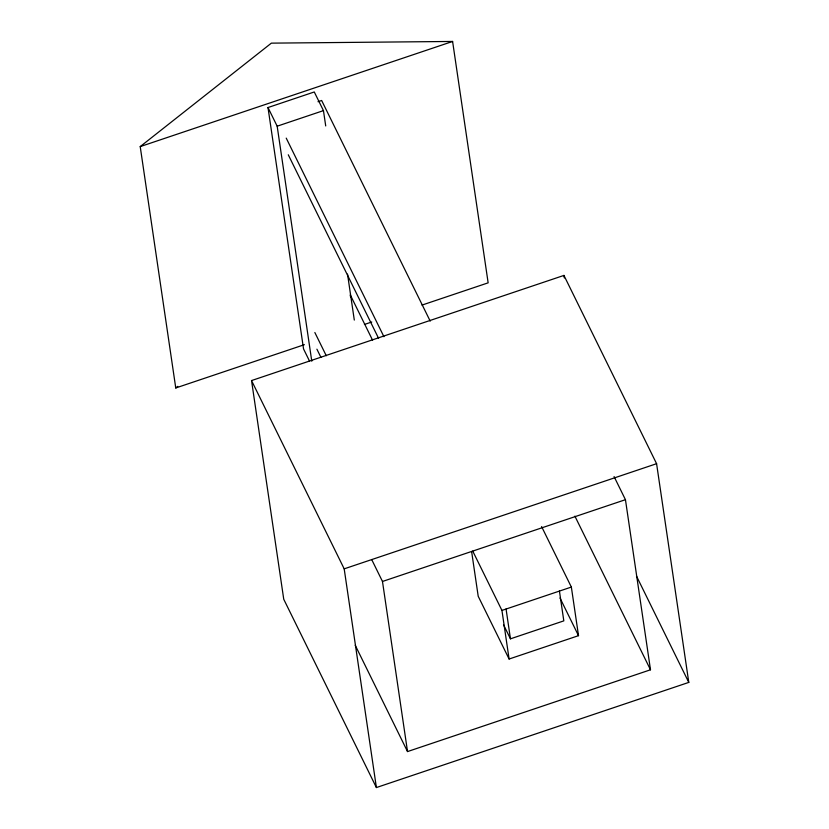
<?xml version="1.0" encoding="UTF-8"?>
<svg xmlns="http://www.w3.org/2000/svg" width="829" height="829" viewBox="0 0 829 829"><rect width="100%" height="100%" fill="white"/><g stroke="black" fill="none" stroke-linecap="round" stroke-linejoin="round"><path stroke-width="1.24" d="M304.388 344.677L175.758 387.972L140.215 146.598L271.363 43.139L452.603 41.45L488.146 282.834L421.992 305.093M175.758 387.972L177.789 386.366M140.215 146.598L452.603 41.45M309.476 360.998L303.538 348.916L267.995 107.542L314.274 91.967L323.455 110.62L325.714 125.946M317.994 101.718L321.642 100.485L430.21 321.124M311.777 361.195L277.176 126.195L323.455 110.62M364.418 324.471L371.765 322.004M251.539 380.563L563.938 275.415L656.589 463.701L688.785 682.402L376.397 787.55L283.746 599.263L251.539 380.563L344.19 568.849L376.397 787.55M344.19 568.849L656.589 463.701M625.449 499.69L650.496 669.791L407.526 751.571L382.48 581.471L625.449 499.69L614.082 476.582M571.357 587.067L578.518 635.667L509.099 659.024L501.939 610.424L571.357 587.067L541.596 526.581M503.628 624.952L510.457 638.827L563.813 620.869L559.42 590.984M636.496 576.134L688.785 682.402M574.901 516.156L650.496 669.791M559.989 598.01L578.518 635.667M286.223 138.122L383.931 336.698M267.995 107.542L277.176 126.195M288.274 154.785L378.552 338.263M372.563 340.17L350.273 294.886L350.646 297.424M472.737 551.088L501.939 610.424M509.099 659.024L478.209 596.269L471.618 551.503M314.854 332.522L326.274 355.745M316.906 349.185L320.906 357.309M371.682 559.523L382.48 581.471M355.237 645.294L407.526 751.571M563.938 275.415L564.311 277.974M506.053 608.942L510.457 638.827M347.527 274.098L354.304 320.077"/></g></svg>
